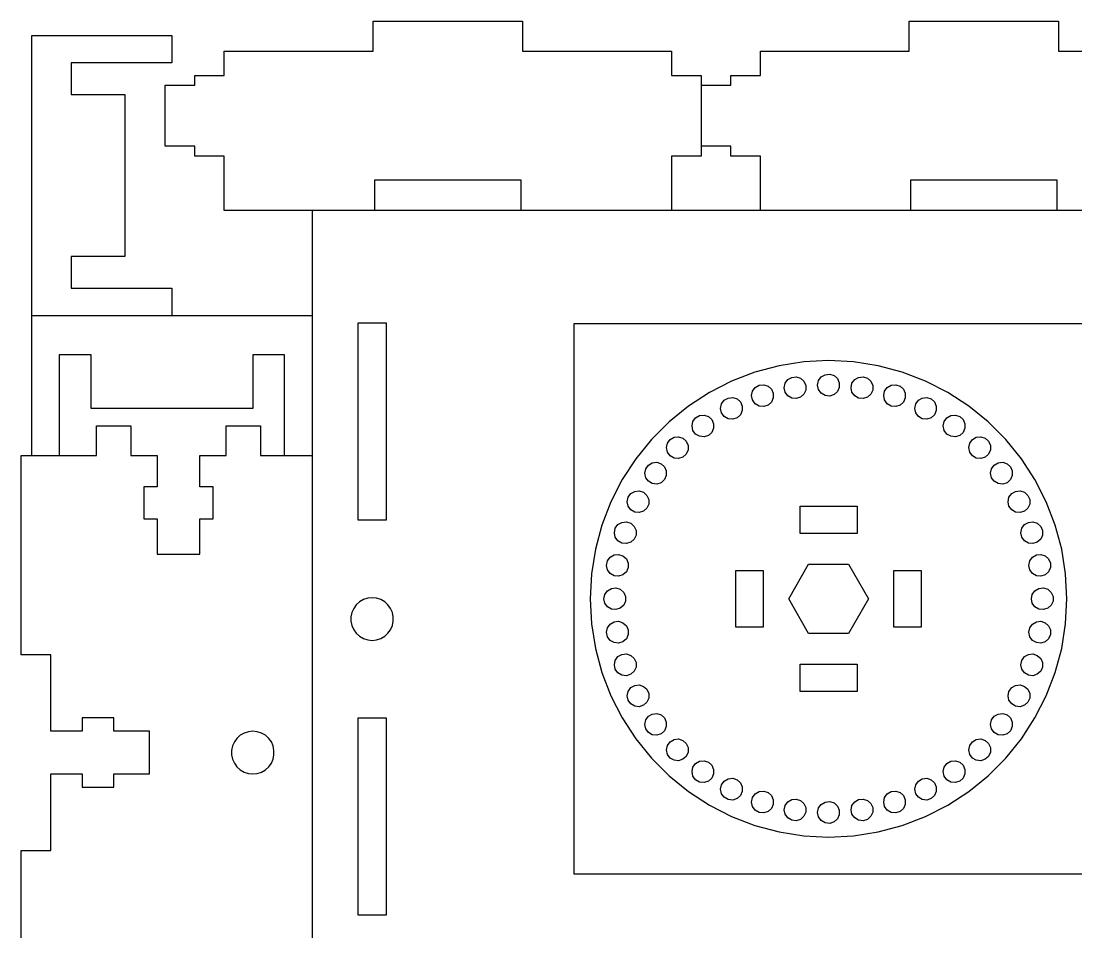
# Model space of a CAD drawing. Header units: millimetres. Extents: x 2644 to 3005, y 284 to 641.
# Drawn here: x 2643.9 to 2750.8, y 364.8 to 457.1 of the extents above; entities that cross this region are included whole.
import ezdxf

# ---------------------------------------------------------------- set-up
doc = ezdxf.new("R2010")
doc.units = ezdxf.units.MM
doc.layers.add('图层 01', color=18, linetype='Continuous', true_color=0x000000)

msp = doc.modelspace()

# ---------------------------------------------------------------- linework, layer by layer
at = {"layer": '图层 01', "color": 5, "true_color": 0x0000ff}
for p, q in [((2679.61, 454), (2679.61, 457.05)), ((2679.61, 457.05), (2694.73, 457.05)), ((2694.73, 457.05), (2694.73, 454)), ((2733.89, 454), (2733.89, 457.05)), ((2733.89, 457.05), (2749.01, 457.05)), ((2749.01, 457.05), (2749.01, 454)), ((2645.03, 455.6), (2659.21, 455.6)), ((2645.03, 427.22), (2645.03, 455.6)), ((2659.21, 455.6), (2659.21, 452.82)), ((2664.53, 451.55), (2664.53, 454)), ((2664.53, 454), (2679.61, 454)), ((2694.73, 454), (2709.81, 454)), ((2709.81, 454), (2709.81, 451.55)), ((2718.81, 451.55), (2718.81, 454)), ((2718.81, 454), (2733.89, 454)), ((2749.01, 454), (2764.09, 454)), ((2659.21, 452.82), (2649.01, 452.82)), ((2649.01, 452.82), (2649.01, 449.6)), ((2661.53, 450.55), (2661.53, 451.55)), ((2661.53, 451.55), (2664.53, 451.55)), ((2709.81, 451.55), (2712.81, 451.55)), ((2712.81, 451.55), (2712.81, 443.37)), ((2715.81, 450.55), (2715.81, 451.55)), ((2715.81, 451.55), (2718.81, 451.55)), ((2658.53, 444.37), (2658.53, 450.55)), ((2658.53, 450.55), (2661.53, 450.55)), ((2712.81, 450.55), (2715.81, 450.55)), ((2649.01, 449.6), (2654.44, 449.6)), ((2654.44, 449.6), (2654.44, 433.22)), ((2661.53, 444.37), (2658.53, 444.37)), ((2661.53, 443.37), (2661.53, 444.37)), ((2715.81, 444.37), (2712.81, 444.37)), ((2715.81, 443.37), (2715.81, 444.37)), ((2664.53, 443.37), (2661.53, 443.37)), ((2664.53, 437.87), (2664.53, 443.37)), ((2712.81, 443.37), (2709.81, 443.37)), ((2709.81, 443.37), (2709.81, 437.87)), ((2718.81, 443.37), (2715.81, 443.37)), ((2718.81, 437.87), (2718.81, 443.37)), ((2694.6, 440.92), (2679.74, 440.92)), ((2679.74, 440.92), (2679.74, 437.87)), ((2694.6, 437.87), (2694.6, 440.92)), ((2748.88, 440.92), (2734.02, 440.92)), ((2734.02, 440.92), (2734.02, 437.87)), ((2748.88, 437.87), (2748.88, 440.92)), ((2821.37, 437.87), (2664.53, 437.87)), ((2673.41, 437.87), (2673.41, 283.68)), ((2654.44, 433.22), (2649.01, 433.22)), ((2649.01, 433.22), (2649.01, 430)), ((2649.01, 430), (2659.21, 430)), ((2659.21, 430), (2659.21, 427.22)), ((2645.03, 413.04), (2645.03, 427.22)), ((2645.03, 427.22), (2673.41, 427.22)), ((2680.96, 426.44), (2678.04, 426.44)), ((2678.04, 426.44), (2678.04, 406.52)), ((2680.96, 406.52), (2680.96, 426.44)), ((2801.95, 426.39), (2699.93, 426.39)), ((2699.93, 426.39), (2699.93, 370.67)), ((2651.03, 423.24), (2647.81, 423.24)), ((2647.81, 423.24), (2647.81, 413.04)), ((2651.03, 417.8), (2651.03, 423.24)), ((2670.63, 423.24), (2667.41, 423.24)), ((2667.41, 423.24), (2667.41, 417.8)), ((2670.63, 413.04), (2670.63, 423.24)), ((2720.7, 422.14), (2718.26, 421.48)), ((2723.2, 422.53), (2720.7, 422.14)), ((2725.72, 422.67), (2723.2, 422.53)), ((2728.24, 422.53), (2725.72, 422.67)), ((2730.74, 422.14), (2728.24, 422.53)), ((2733.18, 421.48), (2730.74, 422.14)), ((2718.26, 421.48), (2715.9, 420.58)), ((2721.59, 420.73), (2721.99, 420.96)), ((2721.99, 420.96), (2722.45, 421.01)), ((2722.45, 421.01), (2722.89, 420.87)), ((2722.89, 420.87), (2723.23, 420.56)), ((2724.71, 420.63), (2724.98, 421)), ((2724.98, 421), (2725.38, 421.23)), ((2725.38, 421.23), (2725.84, 421.28)), ((2725.84, 421.28), (2726.28, 421.14)), ((2726.28, 421.14), (2726.62, 420.83)), ((2728.37, 420.73), (2728.76, 420.96)), ((2728.76, 420.96), (2729.22, 421.01)), ((2729.22, 421.01), (2729.66, 420.87)), ((2729.66, 420.87), (2730, 420.56)), ((2735.54, 420.58), (2733.18, 421.48)), ((2715.9, 420.58), (2713.65, 419.43)), ((2718.02, 419.57), (2718.29, 419.94)), ((2718.29, 419.94), (2718.69, 420.17)), ((2718.69, 420.17), (2719.15, 420.22)), ((2719.15, 420.22), (2719.59, 420.08)), ((2719.59, 420.08), (2719.93, 419.77)), ((2721.23, 419.91), (2721.32, 420.36)), ((2721.32, 419.46), (2721.23, 419.91)), ((2721.32, 420.36), (2721.59, 420.73)), ((2723.23, 420.56), (2723.42, 420.14)), ((2723.42, 420.14), (2723.42, 419.68)), ((2724.61, 420.18), (2724.71, 420.63)), ((2724.71, 419.72), (2724.61, 420.18)), ((2726.62, 420.83), (2726.8, 420.41)), ((2726.8, 419.95), (2726.62, 419.52)), ((2726.8, 420.41), (2726.8, 419.95)), ((2728, 419.91), (2728.09, 420.36)), ((2728.09, 419.46), (2728, 419.91)), ((2728.09, 420.36), (2728.37, 420.73)), ((2730, 420.56), (2730.19, 420.14)), ((2730.19, 420.14), (2730.19, 419.68)), ((2731.4, 419.57), (2731.67, 419.94)), ((2731.67, 419.94), (2732.07, 420.17)), ((2732.07, 420.17), (2732.53, 420.22)), ((2732.53, 420.22), (2732.96, 420.08)), ((2732.96, 420.08), (2733.31, 419.77)), ((2737.79, 419.43), (2735.54, 420.58)), ((2713.65, 419.43), (2711.53, 418.06)), ((2715.15, 418.64), (2715.55, 418.87)), ((2715.55, 418.87), (2716.01, 418.92)), ((2716.01, 418.92), (2716.45, 418.78)), ((2716.45, 418.78), (2716.79, 418.47)), ((2717.92, 419.12), (2718.02, 419.57)), ((2718.02, 418.67), (2717.92, 419.12)), ((2719.93, 419.77), (2720.12, 419.35)), ((2720.12, 418.89), (2719.93, 418.46)), ((2720.12, 419.35), (2720.12, 418.89)), ((2721.59, 419.09), (2721.32, 419.46)), ((2721.99, 418.86), (2721.59, 419.09)), ((2722.45, 418.81), (2721.99, 418.86)), ((2722.89, 418.95), (2722.45, 418.81)), ((2723.23, 419.26), (2722.89, 418.95)), ((2723.42, 419.68), (2723.23, 419.26)), ((2724.98, 419.35), (2724.71, 419.72)), ((2725.38, 419.12), (2724.98, 419.35)), ((2725.84, 419.07), (2725.38, 419.12)), ((2726.28, 419.22), (2725.84, 419.07)), ((2726.62, 419.52), (2726.28, 419.22)), ((2728.37, 419.09), (2728.09, 419.46)), ((2728.76, 418.86), (2728.37, 419.09)), ((2729.22, 418.81), (2728.76, 418.86)), ((2729.66, 418.95), (2729.22, 418.81)), ((2730, 419.26), (2729.66, 418.95)), ((2730.19, 419.68), (2730, 419.26)), ((2731.3, 419.12), (2731.4, 419.57)), ((2731.4, 418.67), (2731.3, 419.12)), ((2733.31, 419.77), (2733.49, 419.35)), ((2733.49, 418.89), (2733.31, 418.46)), ((2733.49, 419.35), (2733.49, 418.89)), ((2734.81, 418.64), (2735.21, 418.87)), ((2735.21, 418.87), (2735.66, 418.92)), ((2735.66, 418.92), (2736.1, 418.78)), ((2736.1, 418.78), (2736.44, 418.47)), ((2739.91, 418.06), (2737.79, 419.43)), ((2667.41, 417.8), (2651.03, 417.8)), ((2711.53, 418.06), (2709.57, 416.47)), ((2714.79, 417.82), (2714.88, 418.27)), ((2714.88, 417.37), (2714.79, 417.82)), ((2714.88, 418.27), (2715.15, 418.64)), ((2716.79, 418.47), (2716.98, 418.05)), ((2716.98, 418.05), (2716.98, 417.59)), ((2718.29, 418.29), (2718.02, 418.67)), ((2718.69, 418.06), (2718.29, 418.29)), ((2719.15, 418.01), (2718.69, 418.06)), ((2719.59, 418.16), (2719.15, 418.01)), ((2719.93, 418.46), (2719.59, 418.16)), ((2731.67, 418.29), (2731.4, 418.67)), ((2732.07, 418.06), (2731.67, 418.29)), ((2732.53, 418.01), (2732.07, 418.06)), ((2732.96, 418.16), (2732.53, 418.01)), ((2733.31, 418.46), (2732.96, 418.16)), ((2734.44, 417.82), (2734.54, 418.27)), ((2734.54, 417.37), (2734.44, 417.82)), ((2734.54, 418.27), (2734.81, 418.64)), ((2736.44, 418.47), (2736.63, 418.05)), ((2736.63, 418.05), (2736.63, 417.59)), ((2741.87, 416.47), (2739.91, 418.06)), ((2711.99, 416.49), (2712.26, 416.87)), ((2712.26, 416.87), (2712.66, 417.1)), ((2712.66, 417.1), (2713.11, 417.14)), ((2713.11, 417.14), (2713.55, 417)), ((2713.55, 417), (2713.9, 416.69)), ((2713.9, 416.69), (2714.08, 416.27)), ((2715.15, 416.99), (2714.88, 417.37)), ((2715.55, 416.76), (2715.15, 416.99)), ((2716.01, 416.71), (2715.55, 416.76)), ((2716.45, 416.86), (2716.01, 416.71)), ((2716.79, 417.17), (2716.45, 416.86)), ((2716.98, 417.59), (2716.79, 417.17)), ((2734.81, 416.99), (2734.54, 417.37)), ((2735.21, 416.76), (2734.81, 416.99)), ((2735.66, 416.71), (2735.21, 416.76)), ((2736.1, 416.86), (2735.66, 416.71)), ((2736.44, 417.17), (2736.1, 416.86)), ((2736.63, 417.59), (2736.44, 417.17)), ((2737.43, 416.49), (2737.7, 416.87)), ((2737.7, 416.87), (2738.1, 417.1)), ((2738.1, 417.1), (2738.56, 417.14)), ((2738.56, 417.14), (2739, 417)), ((2739, 417), (2739.34, 416.69)), ((2739.34, 416.69), (2739.53, 416.27)), ((2651.59, 413.04), (2651.59, 416.04)), ((2651.59, 416.04), (2655.06, 416.04)), ((2655.06, 416.04), (2655.06, 413.04)), ((2664.73, 413.04), (2664.73, 416.04)), ((2664.73, 416.04), (2668.19, 416.04)), ((2668.19, 416.04), (2668.19, 413.04)), ((2709.57, 416.47), (2707.79, 414.68)), ((2711.89, 416.04), (2711.99, 416.49)), ((2711.99, 415.59), (2711.89, 416.04)), ((2712.26, 415.22), (2711.99, 415.59)), ((2714.08, 415.81), (2713.9, 415.39)), ((2714.08, 416.27), (2714.08, 415.81)), ((2737.34, 416.04), (2737.43, 416.49)), ((2737.43, 415.59), (2737.34, 416.04)), ((2737.7, 415.22), (2737.43, 415.59)), ((2739.53, 415.81), (2739.34, 415.39)), ((2739.53, 416.27), (2739.53, 415.81)), ((2743.66, 414.68), (2741.87, 416.47)), ((2707.79, 414.68), (2706.2, 412.72)), ((2709.4, 414.29), (2709.67, 414.66)), ((2709.67, 414.66), (2710.07, 414.89)), ((2710.07, 414.89), (2710.53, 414.94)), ((2710.53, 414.94), (2710.97, 414.8)), ((2710.97, 414.8), (2711.31, 414.49)), ((2711.31, 414.49), (2711.5, 414.07)), ((2712.66, 414.99), (2712.26, 415.22)), ((2713.11, 414.94), (2712.66, 414.99)), ((2713.55, 415.08), (2713.11, 414.94)), ((2713.9, 415.39), (2713.55, 415.08)), ((2738.1, 414.99), (2737.7, 415.22)), ((2738.56, 414.94), (2738.1, 414.99)), ((2739, 415.08), (2738.56, 414.94)), ((2739.34, 415.39), (2739, 415.08)), ((2740.01, 414.29), (2740.29, 414.66)), ((2740.29, 414.66), (2740.68, 414.89)), ((2740.68, 414.89), (2741.14, 414.94)), ((2741.14, 414.94), (2741.58, 414.8)), ((2741.58, 414.8), (2741.92, 414.49)), ((2741.92, 414.49), (2742.11, 414.07)), ((2745.25, 412.72), (2743.66, 414.68)), ((2709.31, 413.84), (2709.4, 414.29)), ((2709.4, 413.39), (2709.31, 413.84)), ((2709.67, 413.01), (2709.4, 413.39)), ((2711.5, 413.61), (2711.31, 413.18)), ((2711.5, 414.07), (2711.5, 413.61)), ((2739.92, 413.84), (2740.01, 414.29)), ((2740.01, 413.39), (2739.92, 413.84)), ((2740.29, 413.01), (2740.01, 413.39)), ((2742.11, 413.61), (2741.92, 413.18)), ((2742.11, 414.07), (2742.11, 413.61)), ((2643.95, 392.86), (2643.95, 413.04)), ((2643.95, 413.04), (2651.59, 413.04)), ((2655.06, 413.04), (2657.73, 413.04)), ((2657.73, 413.04), (2657.73, 409.86)), ((2662.05, 409.86), (2662.05, 413.04)), ((2662.05, 413.04), (2664.73, 413.04)), ((2668.19, 413.04), (2673.41, 413.04)), ((2706.2, 412.72), (2704.82, 410.6)), ((2707.87, 412.31), (2708.33, 412.36)), ((2708.33, 412.36), (2708.76, 412.21)), ((2710.07, 412.78), (2709.67, 413.01)), ((2710.53, 412.73), (2710.07, 412.78)), ((2710.97, 412.88), (2710.53, 412.73)), ((2711.31, 413.18), (2710.97, 412.88)), ((2740.68, 412.78), (2740.29, 413.01)), ((2741.14, 412.73), (2740.68, 412.78)), ((2741.58, 412.88), (2741.14, 412.73)), ((2741.92, 413.18), (2741.58, 412.88)), ((2742.89, 412.31), (2743.35, 412.36)), ((2743.35, 412.36), (2743.79, 412.21)), ((2746.62, 410.6), (2745.25, 412.72)), ((2707.1, 411.25), (2707.2, 411.7)), ((2707.2, 410.8), (2707.1, 411.25)), ((2707.2, 411.7), (2707.47, 412.08)), ((2707.47, 412.08), (2707.87, 412.31)), ((2708.76, 412.21), (2709.11, 411.9)), ((2709.11, 411.9), (2709.29, 411.48)), ((2709.29, 411.48), (2709.29, 411.02)), ((2742.12, 411.25), (2742.22, 411.7)), ((2742.22, 410.8), (2742.12, 411.25)), ((2742.22, 411.7), (2742.49, 412.08)), ((2742.49, 412.08), (2742.89, 412.31)), ((2743.79, 412.21), (2744.13, 411.9)), ((2744.13, 411.9), (2744.32, 411.48)), ((2744.32, 411.48), (2744.32, 411.02)), ((2704.82, 410.6), (2703.67, 408.35)), ((2707.47, 410.43), (2707.2, 410.8)), ((2707.87, 410.2), (2707.47, 410.43)), ((2708.33, 410.15), (2707.87, 410.2)), ((2708.76, 410.29), (2708.33, 410.15)), ((2709.11, 410.6), (2708.76, 410.29)), ((2709.29, 411.02), (2709.11, 410.6)), ((2742.49, 410.43), (2742.22, 410.8)), ((2742.89, 410.2), (2742.49, 410.43)), ((2743.35, 410.15), (2742.89, 410.2)), ((2743.79, 410.29), (2743.35, 410.15)), ((2744.13, 410.6), (2743.79, 410.29)), ((2744.32, 411.02), (2744.13, 410.6)), ((2747.77, 408.35), (2746.62, 410.6)), ((2657.73, 409.86), (2656.38, 409.86)), ((2656.38, 409.86), (2656.38, 406.64)), ((2663.4, 409.86), (2662.05, 409.86)), ((2663.4, 406.64), (2663.4, 409.86)), ((2705.42, 408.81), (2705.69, 409.18)), ((2705.69, 409.18), (2706.09, 409.41)), ((2706.09, 409.41), (2706.55, 409.46)), ((2706.55, 409.46), (2706.99, 409.32)), ((2706.99, 409.32), (2707.33, 409.01)), ((2743.99, 408.81), (2744.27, 409.18)), ((2744.27, 409.18), (2744.66, 409.41)), ((2744.66, 409.41), (2745.12, 409.46)), ((2745.12, 409.46), (2745.56, 409.32)), ((2745.56, 409.32), (2745.9, 409.01)), ((2703.67, 408.35), (2702.77, 405.99)), ((2705.33, 408.36), (2705.42, 408.81)), ((2705.42, 407.91), (2705.33, 408.36)), ((2707.33, 409.01), (2707.52, 408.59)), ((2707.52, 408.13), (2707.33, 407.71)), ((2707.52, 408.59), (2707.52, 408.13)), ((2743.9, 408.36), (2743.99, 408.81)), ((2743.99, 407.91), (2743.9, 408.36)), ((2745.9, 409.01), (2746.09, 408.59)), ((2746.09, 408.13), (2745.9, 407.71)), ((2746.09, 408.59), (2746.09, 408.13)), ((2748.68, 405.99), (2747.77, 408.35)), ((2705.69, 407.53), (2705.42, 407.91)), ((2706.09, 407.3), (2705.69, 407.53)), ((2706.55, 407.26), (2706.09, 407.3)), ((2706.99, 407.4), (2706.55, 407.26)), ((2707.33, 407.71), (2706.99, 407.4)), ((2722.84, 405.15), (2722.84, 407.91)), ((2722.84, 407.91), (2728.6, 407.91)), ((2728.6, 407.91), (2728.6, 405.15)), ((2744.27, 407.53), (2743.99, 407.91)), ((2744.66, 407.3), (2744.27, 407.53)), ((2745.12, 407.26), (2744.66, 407.3)), ((2745.56, 407.4), (2745.12, 407.26)), ((2745.9, 407.71), (2745.56, 407.4)), ((2656.38, 406.64), (2657.73, 406.64)), ((2657.73, 406.64), (2657.73, 403.04)), ((2662.05, 403.04), (2662.05, 406.64)), ((2662.05, 406.64), (2663.4, 406.64)), ((2678.04, 406.52), (2680.96, 406.52)), ((2702.77, 405.99), (2702.11, 403.55)), ((2704.12, 405.67), (2704.39, 406.04)), ((2704.39, 406.04), (2704.79, 406.27)), ((2704.79, 406.27), (2705.25, 406.32)), ((2705.25, 406.32), (2705.69, 406.18)), ((2705.69, 406.18), (2706.03, 405.87)), ((2745.29, 405.67), (2745.57, 406.04)), ((2745.57, 406.04), (2745.96, 406.27)), ((2745.96, 406.27), (2746.42, 406.32)), ((2746.42, 406.32), (2746.86, 406.18)), ((2746.86, 406.18), (2747.2, 405.87)), ((2749.33, 403.55), (2748.68, 405.99)), ((2704.03, 405.22), (2704.12, 405.67)), ((2704.12, 404.77), (2704.03, 405.22)), ((2706.03, 405.87), (2706.22, 405.45)), ((2706.22, 404.99), (2706.03, 404.57)), ((2706.22, 405.45), (2706.22, 404.99)), ((2728.6, 405.15), (2722.84, 405.15)), ((2745.2, 405.22), (2745.29, 405.67)), ((2745.29, 404.77), (2745.2, 405.22)), ((2747.2, 405.87), (2747.39, 405.45)), ((2747.39, 404.99), (2747.2, 404.57)), ((2747.39, 405.45), (2747.39, 404.99)), ((2704.39, 404.4), (2704.12, 404.77)), ((2704.79, 404.17), (2704.39, 404.4)), ((2705.25, 404.12), (2704.79, 404.17)), ((2705.69, 404.26), (2705.25, 404.12)), ((2706.03, 404.57), (2705.69, 404.26)), ((2745.57, 404.4), (2745.29, 404.77)), ((2745.96, 404.17), (2745.57, 404.4)), ((2746.42, 404.12), (2745.96, 404.17)), ((2746.86, 404.26), (2746.42, 404.12)), ((2747.2, 404.57), (2746.86, 404.26)), ((2657.73, 403.04), (2662.05, 403.04)), ((2702.11, 403.55), (2701.72, 401.05)), ((2703.33, 402.37), (2703.6, 402.74)), ((2703.6, 402.74), (2704, 402.97)), ((2704, 402.97), (2704.46, 403.02)), ((2704.46, 403.02), (2704.9, 402.88)), ((2704.9, 402.88), (2705.24, 402.57)), ((2746.09, 402.37), (2746.36, 402.74)), ((2746.36, 402.74), (2746.76, 402.97)), ((2746.76, 402.97), (2747.22, 403.02)), ((2747.22, 403.02), (2747.65, 402.88)), ((2747.65, 402.88), (2748, 402.57)), ((2749.72, 401.05), (2749.33, 403.55)), ((2703.23, 401.92), (2703.33, 402.37)), ((2703.33, 401.47), (2703.23, 401.92)), ((2705.24, 402.57), (2705.43, 402.15)), ((2705.43, 401.69), (2705.24, 401.27)), ((2705.43, 402.15), (2705.43, 401.69)), ((2721.68, 398.53), (2723.7, 402.03)), ((2723.7, 402.03), (2727.74, 402.03)), ((2727.74, 402.03), (2729.76, 398.53)), ((2745.99, 401.92), (2746.09, 402.37)), ((2746.09, 401.47), (2745.99, 401.92)), ((2748, 402.57), (2748.18, 402.15)), ((2748.18, 401.69), (2748, 401.27)), ((2748.18, 402.15), (2748.18, 401.69)), ((2701.72, 401.05), (2701.59, 398.53)), ((2703.6, 401.09), (2703.33, 401.47)), ((2704, 400.86), (2703.6, 401.09)), ((2704.46, 400.81), (2704, 400.86)), ((2704.9, 400.96), (2704.46, 400.81)), ((2705.24, 401.27), (2704.9, 400.96)), ((2716.34, 395.65), (2716.34, 401.41)), ((2716.34, 401.41), (2719.1, 401.41)), ((2719.1, 401.41), (2719.1, 395.65)), ((2732.34, 395.65), (2732.34, 401.41)), ((2732.34, 401.41), (2735.1, 401.41)), ((2735.1, 401.41), (2735.1, 395.65)), ((2746.36, 401.09), (2746.09, 401.47)), ((2746.76, 400.86), (2746.36, 401.09)), ((2747.22, 400.81), (2746.76, 400.86)), ((2747.65, 400.96), (2747.22, 400.81)), ((2748, 401.27), (2747.65, 400.96)), ((2749.86, 398.53), (2749.72, 401.05)), ((2703.33, 399.35), (2703.73, 399.58)), ((2703.73, 399.58), (2704.19, 399.63)), ((2704.19, 399.63), (2704.63, 399.49)), ((2746.62, 399.35), (2747.02, 399.58)), ((2747.02, 399.58), (2747.48, 399.63)), ((2747.48, 399.63), (2747.92, 399.49)), ((2678.62, 398.45), (2678.23, 398.23)), ((2679.05, 398.59), (2678.62, 398.45)), ((2679.5, 398.64), (2679.05, 398.59)), ((2679.94, 398.59), (2679.5, 398.64)), ((2680.37, 398.45), (2679.94, 398.59)), ((2680.77, 398.23), (2680.37, 398.45)), ((2701.59, 398.53), (2701.72, 396.01)), ((2702.97, 398.53), (2703.06, 398.98)), ((2703.06, 398.08), (2702.97, 398.53)), ((2703.06, 398.98), (2703.33, 399.35)), ((2704.63, 399.49), (2704.97, 399.18)), ((2704.97, 399.18), (2705.16, 398.76)), ((2705.16, 398.76), (2705.16, 398.3)), ((2723.7, 395.03), (2721.68, 398.53)), ((2729.76, 398.53), (2727.74, 395.03)), ((2746.26, 398.53), (2746.35, 398.98)), ((2746.35, 398.08), (2746.26, 398.53)), ((2746.35, 398.98), (2746.62, 399.35)), ((2747.92, 399.49), (2748.26, 399.18)), ((2748.26, 399.18), (2748.45, 398.76)), ((2748.45, 398.76), (2748.45, 398.3)), ((2749.72, 396.01), (2749.86, 398.53)), ((2677.63, 397.56), (2677.44, 397.15)), ((2677.89, 397.93), (2677.63, 397.56)), ((2678.23, 398.23), (2677.89, 397.93)), ((2681.1, 397.93), (2680.77, 398.23)), ((2681.37, 397.56), (2681.1, 397.93)), ((2681.55, 397.15), (2681.37, 397.56)), ((2703.33, 397.71), (2703.06, 398.08)), ((2703.73, 397.48), (2703.33, 397.71)), ((2704.19, 397.43), (2703.73, 397.48)), ((2704.63, 397.57), (2704.19, 397.43)), ((2704.97, 397.88), (2704.63, 397.57)), ((2705.16, 398.3), (2704.97, 397.88)), ((2746.62, 397.71), (2746.35, 398.08)), ((2747.02, 397.48), (2746.62, 397.71)), ((2747.48, 397.43), (2747.02, 397.48)), ((2747.92, 397.57), (2747.48, 397.43)), ((2748.26, 397.88), (2747.92, 397.57)), ((2748.45, 398.3), (2748.26, 397.88)), ((2677.44, 397.15), (2677.35, 396.71)), ((2677.35, 396.71), (2677.35, 396.25)), ((2681.64, 396.71), (2681.55, 397.15)), ((2681.64, 396.25), (2681.64, 396.71)), ((2677.35, 396.25), (2677.44, 395.81)), ((2677.44, 395.81), (2677.63, 395.4)), ((2677.63, 395.4), (2677.89, 395.04)), ((2681.1, 395.04), (2681.37, 395.4)), ((2681.37, 395.4), (2681.55, 395.81)), ((2681.55, 395.81), (2681.64, 396.25)), ((2701.72, 396.01), (2702.11, 393.51)), ((2703.23, 395.14), (2703.33, 395.6)), ((2703.33, 395.6), (2703.6, 395.97)), ((2703.6, 395.97), (2704, 396.2)), ((2704, 396.2), (2704.46, 396.25)), ((2704.46, 396.25), (2704.9, 396.1)), ((2704.9, 396.1), (2705.24, 395.8)), ((2705.24, 395.8), (2705.43, 395.37)), ((2705.43, 395.37), (2705.43, 394.91)), ((2719.1, 395.65), (2716.34, 395.65)), ((2735.1, 395.65), (2732.34, 395.65)), ((2745.99, 395.14), (2746.09, 395.6)), ((2746.09, 395.6), (2746.36, 395.97)), ((2746.36, 395.97), (2746.76, 396.2)), ((2746.76, 396.2), (2747.22, 396.25)), ((2747.22, 396.25), (2747.65, 396.1)), ((2747.65, 396.1), (2748, 395.8)), ((2748, 395.8), (2748.18, 395.37)), ((2748.18, 395.37), (2748.18, 394.91)), ((2749.33, 393.51), (2749.72, 396.01)), ((2677.89, 395.04), (2678.23, 394.73)), ((2678.23, 394.73), (2678.62, 394.51)), ((2678.62, 394.51), (2679.05, 394.37)), ((2679.05, 394.37), (2679.5, 394.32)), ((2679.5, 394.32), (2679.94, 394.37)), ((2679.94, 394.37), (2680.37, 394.51)), ((2680.37, 394.51), (2680.77, 394.73)), ((2680.77, 394.73), (2681.1, 395.04)), ((2703.33, 394.69), (2703.23, 395.14)), ((2703.6, 394.32), (2703.33, 394.69)), ((2704, 394.09), (2703.6, 394.32)), ((2704.9, 394.18), (2704.46, 394.04)), ((2705.24, 394.49), (2704.9, 394.18)), ((2705.43, 394.91), (2705.24, 394.49)), ((2727.74, 395.03), (2723.7, 395.03)), ((2746.09, 394.69), (2745.99, 395.14)), ((2746.36, 394.32), (2746.09, 394.69)), ((2746.76, 394.09), (2746.36, 394.32)), ((2747.65, 394.18), (2747.22, 394.04)), ((2748, 394.49), (2747.65, 394.18)), ((2748.18, 394.91), (2748, 394.49)), ((2702.11, 393.51), (2702.77, 391.07)), ((2704.46, 394.04), (2704, 394.09)), ((2747.22, 394.04), (2746.76, 394.09)), ((2748.68, 391.07), (2749.33, 393.51)), ((2646.95, 392.86), (2643.95, 392.86)), ((2646.95, 385.11), (2646.95, 392.86)), ((2704.03, 391.84), (2704.12, 392.29)), ((2704.12, 392.29), (2704.39, 392.67)), ((2704.39, 392.67), (2704.79, 392.9)), ((2704.79, 392.9), (2705.25, 392.94)), ((2705.25, 392.94), (2705.69, 392.8)), ((2705.69, 392.8), (2706.03, 392.49)), ((2706.03, 392.49), (2706.22, 392.07)), ((2706.22, 392.07), (2706.22, 391.61)), ((2745.2, 391.84), (2745.29, 392.29)), ((2745.29, 392.29), (2745.57, 392.67)), ((2745.57, 392.67), (2745.96, 392.9)), ((2745.96, 392.9), (2746.42, 392.94)), ((2746.42, 392.94), (2746.86, 392.8)), ((2746.86, 392.8), (2747.2, 392.49)), ((2747.2, 392.49), (2747.39, 392.07)), ((2747.39, 392.07), (2747.39, 391.61)), ((2702.77, 391.07), (2703.67, 388.71)), ((2704.12, 391.39), (2704.03, 391.84)), ((2704.39, 391.02), (2704.12, 391.39)), ((2704.79, 390.79), (2704.39, 391.02)), ((2706.03, 391.19), (2705.69, 390.88)), ((2706.22, 391.61), (2706.03, 391.19)), ((2722.84, 389.15), (2722.84, 391.91)), ((2722.84, 391.91), (2728.6, 391.91)), ((2728.6, 391.91), (2728.6, 389.15)), ((2745.29, 391.39), (2745.2, 391.84)), ((2745.57, 391.02), (2745.29, 391.39)), ((2745.96, 390.79), (2745.57, 391.02)), ((2747.2, 391.19), (2746.86, 390.88)), ((2747.39, 391.61), (2747.2, 391.19)), ((2747.77, 388.71), (2748.68, 391.07)), ((2705.25, 390.74), (2704.79, 390.79)), ((2705.69, 390.88), (2705.25, 390.74)), ((2746.42, 390.74), (2745.96, 390.79)), ((2746.86, 390.88), (2746.42, 390.74)), ((2705.33, 388.7), (2705.42, 389.15)), ((2705.42, 389.15), (2705.69, 389.53)), ((2705.69, 389.53), (2706.09, 389.76)), ((2706.09, 389.76), (2706.55, 389.81)), ((2706.55, 389.81), (2706.99, 389.66)), ((2706.99, 389.66), (2707.33, 389.36)), ((2707.33, 389.36), (2707.52, 388.93)), ((2707.52, 388.93), (2707.52, 388.47)), ((2728.6, 389.15), (2722.84, 389.15)), ((2743.9, 388.7), (2743.99, 389.15)), ((2743.99, 389.15), (2744.27, 389.53)), ((2744.27, 389.53), (2744.66, 389.76)), ((2744.66, 389.76), (2745.12, 389.81)), ((2745.12, 389.81), (2745.56, 389.66)), ((2745.56, 389.66), (2745.9, 389.36)), ((2745.9, 389.36), (2746.09, 388.93)), ((2746.09, 388.93), (2746.09, 388.47)), ((2703.67, 388.71), (2704.82, 386.46)), ((2705.42, 388.25), (2705.33, 388.7)), ((2705.69, 387.88), (2705.42, 388.25)), ((2706.09, 387.65), (2705.69, 387.88)), ((2707.33, 388.05), (2706.99, 387.74)), ((2707.52, 388.47), (2707.33, 388.05)), ((2743.99, 388.25), (2743.9, 388.7)), ((2744.27, 387.88), (2743.99, 388.25)), ((2744.66, 387.65), (2744.27, 387.88)), ((2745.9, 388.05), (2745.56, 387.74)), ((2746.09, 388.47), (2745.9, 388.05)), ((2746.62, 386.46), (2747.77, 388.71)), ((2706.55, 387.6), (2706.09, 387.65)), ((2706.99, 387.74), (2706.55, 387.6)), ((2707.47, 386.63), (2707.87, 386.86)), ((2707.87, 386.86), (2708.33, 386.91)), ((2708.33, 386.91), (2708.76, 386.77)), ((2708.76, 386.77), (2709.11, 386.46)), ((2742.49, 386.63), (2742.89, 386.86)), ((2742.89, 386.86), (2743.35, 386.91)), ((2743.35, 386.91), (2743.79, 386.77)), ((2743.79, 386.77), (2744.13, 386.46)), ((2745.12, 387.6), (2744.66, 387.65)), ((2745.56, 387.74), (2745.12, 387.6)), ((2653.35, 386.46), (2650.13, 386.46)), ((2650.13, 386.46), (2650.13, 385.11)), ((2653.35, 385.11), (2653.35, 386.46)), ((2680.96, 386.44), (2678.04, 386.44)), ((2678.04, 386.44), (2678.04, 366.52)), ((2680.96, 366.52), (2680.96, 386.44)), ((2704.82, 386.46), (2706.2, 384.34)), ((2707.1, 385.81), (2707.2, 386.26)), ((2707.2, 385.36), (2707.1, 385.81)), ((2707.2, 386.26), (2707.47, 386.63)), ((2709.11, 386.46), (2709.29, 386.04)), ((2709.29, 386.04), (2709.29, 385.58)), ((2742.12, 385.81), (2742.22, 386.26)), ((2742.22, 385.36), (2742.12, 385.81)), ((2742.22, 386.26), (2742.49, 386.63)), ((2744.13, 386.46), (2744.32, 386.04)), ((2744.32, 386.04), (2744.32, 385.58)), ((2745.25, 384.34), (2746.62, 386.46)), ((2650.13, 385.11), (2646.95, 385.11)), ((2656.95, 385.11), (2653.35, 385.11)), ((2656.95, 380.79), (2656.95, 385.11)), ((2666.15, 384.7), (2665.81, 384.39)), ((2666.54, 384.92), (2666.15, 384.7)), ((2666.97, 385.06), (2666.54, 384.92)), ((2667.42, 385.11), (2666.97, 385.06)), ((2667.86, 385.06), (2667.42, 385.11)), ((2668.29, 384.92), (2667.86, 385.06)), ((2668.69, 384.7), (2668.29, 384.92)), ((2669.02, 384.39), (2668.69, 384.7)), ((2707.47, 384.98), (2707.2, 385.36)), ((2707.87, 384.75), (2707.47, 384.98)), ((2708.33, 384.71), (2707.87, 384.75)), ((2708.76, 384.85), (2708.33, 384.71)), ((2709.11, 385.16), (2708.76, 384.85)), ((2709.29, 385.58), (2709.11, 385.16)), ((2742.49, 384.98), (2742.22, 385.36)), ((2742.89, 384.75), (2742.49, 384.98)), ((2743.35, 384.71), (2742.89, 384.75)), ((2743.79, 384.85), (2743.35, 384.71)), ((2744.13, 385.16), (2743.79, 384.85)), ((2744.32, 385.58), (2744.13, 385.16)), ((2665.36, 383.62), (2665.27, 383.17)), ((2665.55, 384.03), (2665.36, 383.62)), ((2665.81, 384.39), (2665.55, 384.03)), ((2669.29, 384.03), (2669.02, 384.39)), ((2669.47, 383.62), (2669.29, 384.03)), ((2669.56, 383.17), (2669.47, 383.62)), ((2706.2, 384.34), (2707.79, 382.38)), ((2709.31, 383.23), (2709.4, 383.68)), ((2709.4, 383.68), (2709.67, 384.05)), ((2709.67, 384.05), (2710.07, 384.28)), ((2710.07, 384.28), (2710.53, 384.33)), ((2710.53, 384.33), (2710.97, 384.18)), ((2710.97, 384.18), (2711.31, 383.88)), ((2711.31, 383.88), (2711.5, 383.46)), ((2739.92, 383.23), (2740.01, 383.68)), ((2740.01, 383.68), (2740.29, 384.05)), ((2740.29, 384.05), (2740.68, 384.28)), ((2740.68, 384.28), (2741.14, 384.33)), ((2741.14, 384.33), (2741.58, 384.18)), ((2741.58, 384.18), (2741.92, 383.88)), ((2741.92, 383.88), (2742.11, 383.46)), ((2743.66, 382.38), (2745.25, 384.34)), ((2665.27, 383.17), (2665.27, 382.72)), ((2665.27, 382.72), (2665.36, 382.28)), ((2669.47, 382.28), (2669.56, 382.72)), ((2669.56, 382.72), (2669.56, 383.17)), ((2709.4, 382.77), (2709.31, 383.23)), ((2709.67, 382.4), (2709.4, 382.77)), ((2711.31, 382.57), (2710.97, 382.27)), ((2711.5, 382.99), (2711.31, 382.57)), ((2711.5, 383.46), (2711.5, 382.99)), ((2740.01, 382.77), (2739.92, 383.23)), ((2740.29, 382.4), (2740.01, 382.77)), ((2741.92, 382.57), (2741.58, 382.27)), ((2742.11, 382.99), (2741.92, 382.57)), ((2742.11, 383.46), (2742.11, 382.99)), ((2665.36, 382.28), (2665.55, 381.87)), ((2665.55, 381.87), (2665.81, 381.5)), ((2665.81, 381.5), (2666.15, 381.2)), ((2668.69, 381.2), (2669.02, 381.5)), ((2669.02, 381.5), (2669.29, 381.87)), ((2669.29, 381.87), (2669.47, 382.28)), ((2707.79, 382.38), (2709.57, 380.59)), ((2710.07, 382.17), (2709.67, 382.4)), ((2710.53, 382.12), (2710.07, 382.17)), ((2710.97, 382.27), (2710.53, 382.12)), ((2711.89, 381.02), (2711.99, 381.47)), ((2711.99, 381.47), (2712.26, 381.84)), ((2712.26, 381.84), (2712.66, 382.07)), ((2712.66, 382.07), (2713.11, 382.12)), ((2713.11, 382.12), (2713.55, 381.98)), ((2713.55, 381.98), (2713.9, 381.67)), ((2713.9, 381.67), (2714.08, 381.25)), ((2737.34, 381.02), (2737.43, 381.47)), ((2737.43, 381.47), (2737.7, 381.84)), ((2737.7, 381.84), (2738.1, 382.07)), ((2738.1, 382.07), (2738.56, 382.12)), ((2738.56, 382.12), (2739, 381.98)), ((2739, 381.98), (2739.34, 381.67)), ((2739.34, 381.67), (2739.53, 381.25)), ((2740.68, 382.17), (2740.29, 382.4)), ((2741.14, 382.12), (2740.68, 382.17)), ((2741.58, 382.27), (2741.14, 382.12)), ((2741.87, 380.59), (2743.66, 382.38)), ((2646.95, 373.04), (2646.95, 380.79)), ((2646.95, 380.79), (2650.13, 380.79)), ((2650.13, 380.79), (2650.13, 379.44)), ((2653.35, 379.44), (2653.35, 380.79)), ((2653.35, 380.79), (2656.95, 380.79)), ((2666.15, 381.2), (2666.54, 380.98)), ((2666.54, 380.98), (2666.97, 380.84)), ((2666.97, 380.84), (2667.42, 380.79)), ((2667.42, 380.79), (2667.86, 380.84)), ((2667.86, 380.84), (2668.29, 380.98)), ((2668.29, 380.98), (2668.69, 381.2)), ((2709.57, 380.59), (2711.53, 379)), ((2711.99, 380.57), (2711.89, 381.02)), ((2712.26, 380.2), (2711.99, 380.57)), ((2713.9, 380.37), (2713.55, 380.06)), ((2714.08, 380.79), (2713.9, 380.37)), ((2714.08, 381.25), (2714.08, 380.79)), ((2715.15, 380.07), (2715.55, 380.3)), ((2715.55, 380.3), (2716.01, 380.35)), ((2716.01, 380.35), (2716.45, 380.2)), ((2734.81, 380.07), (2735.21, 380.3)), ((2735.21, 380.3), (2735.66, 380.35)), ((2735.66, 380.35), (2736.1, 380.2)), ((2737.43, 380.57), (2737.34, 381.02)), ((2737.7, 380.2), (2737.43, 380.57)), ((2739.34, 380.37), (2739, 380.06)), ((2739.53, 380.79), (2739.34, 380.37)), ((2739.53, 381.25), (2739.53, 380.79)), ((2739.91, 379), (2741.87, 380.59)), ((2650.13, 379.44), (2653.35, 379.44)), ((2712.66, 379.97), (2712.26, 380.2)), ((2713.11, 379.92), (2712.66, 379.97)), ((2713.55, 380.06), (2713.11, 379.92)), ((2714.79, 379.24), (2714.88, 379.7)), ((2714.88, 378.79), (2714.79, 379.24)), ((2714.88, 379.7), (2715.15, 380.07)), ((2716.45, 380.2), (2716.79, 379.9)), ((2716.79, 379.9), (2716.98, 379.48)), ((2716.98, 379.48), (2716.98, 379.01)), ((2734.44, 379.24), (2734.54, 379.7)), ((2734.54, 378.79), (2734.44, 379.24)), ((2734.54, 379.7), (2734.81, 380.07)), ((2736.1, 380.2), (2736.44, 379.9)), ((2736.44, 379.9), (2736.63, 379.48)), ((2736.63, 379.48), (2736.63, 379.01)), ((2738.1, 379.97), (2737.7, 380.2)), ((2738.56, 379.92), (2738.1, 379.97)), ((2739, 380.06), (2738.56, 379.92)), ((2711.53, 379), (2713.65, 377.63)), ((2715.15, 378.42), (2714.88, 378.79)), ((2715.55, 378.19), (2715.15, 378.42)), ((2716.01, 378.14), (2715.55, 378.19)), ((2716.45, 378.29), (2716.01, 378.14)), ((2716.79, 378.59), (2716.45, 378.29)), ((2716.98, 379.01), (2716.79, 378.59)), ((2717.92, 377.94), (2718.02, 378.4)), ((2718.02, 378.4), (2718.29, 378.77)), ((2718.29, 378.77), (2718.69, 379)), ((2718.69, 379), (2719.15, 379.05)), ((2719.15, 379.05), (2719.59, 378.9)), ((2719.59, 378.9), (2719.93, 378.6)), ((2719.93, 378.6), (2720.12, 378.18)), ((2720.12, 378.18), (2720.12, 377.71)), ((2721.59, 377.98), (2721.99, 378.21)), ((2721.99, 378.21), (2722.45, 378.25)), ((2722.45, 378.25), (2722.89, 378.11)), ((2728.37, 377.98), (2728.76, 378.21)), ((2728.76, 378.21), (2729.22, 378.25)), ((2729.22, 378.25), (2729.66, 378.11)), ((2731.3, 377.94), (2731.4, 378.4)), ((2731.4, 378.4), (2731.67, 378.77)), ((2731.67, 378.77), (2732.07, 379)), ((2732.07, 379), (2732.53, 379.05)), ((2732.53, 379.05), (2732.96, 378.9)), ((2732.96, 378.9), (2733.31, 378.6)), ((2733.31, 378.6), (2733.49, 378.18)), ((2733.49, 378.18), (2733.49, 377.71)), ((2734.81, 378.42), (2734.54, 378.79)), ((2735.21, 378.19), (2734.81, 378.42)), ((2735.66, 378.14), (2735.21, 378.19)), ((2736.1, 378.29), (2735.66, 378.14)), ((2736.44, 378.59), (2736.1, 378.29)), ((2736.63, 379.01), (2736.44, 378.59)), ((2737.79, 377.63), (2739.91, 379)), ((2713.65, 377.63), (2715.9, 376.48)), ((2718.02, 377.49), (2717.92, 377.94)), ((2718.29, 377.12), (2718.02, 377.49)), ((2718.69, 376.89), (2718.29, 377.12)), ((2719.93, 377.29), (2719.59, 376.99)), ((2720.12, 377.71), (2719.93, 377.29)), ((2721.23, 377.15), (2721.32, 377.6)), ((2721.32, 376.7), (2721.23, 377.15)), ((2721.32, 377.6), (2721.59, 377.98)), ((2722.89, 378.11), (2723.23, 377.8)), ((2723.23, 377.8), (2723.42, 377.38)), ((2723.42, 377.38), (2723.42, 376.92)), ((2724.61, 376.89), (2724.71, 377.34)), ((2724.71, 377.34), (2724.98, 377.71)), ((2724.98, 377.71), (2725.38, 377.94)), ((2725.38, 377.94), (2725.84, 377.99)), ((2725.84, 377.99), (2726.28, 377.85)), ((2726.28, 377.85), (2726.62, 377.54)), ((2726.62, 377.54), (2726.8, 377.12)), ((2726.8, 377.12), (2726.8, 376.66)), ((2728, 377.15), (2728.09, 377.6)), ((2728.09, 376.7), (2728, 377.15)), ((2728.09, 377.6), (2728.37, 377.98)), ((2729.66, 378.11), (2730, 377.8)), ((2730, 377.8), (2730.19, 377.38)), ((2730.19, 377.38), (2730.19, 376.92)), ((2731.4, 377.49), (2731.3, 377.94)), ((2731.67, 377.12), (2731.4, 377.49)), ((2732.07, 376.89), (2731.67, 377.12)), ((2733.31, 377.29), (2732.96, 376.99)), ((2733.49, 377.71), (2733.31, 377.29)), ((2735.54, 376.48), (2737.79, 377.63)), ((2715.9, 376.48), (2718.26, 375.58)), ((2719.15, 376.84), (2718.69, 376.89)), ((2719.59, 376.99), (2719.15, 376.84)), ((2721.59, 376.33), (2721.32, 376.7)), ((2721.99, 376.1), (2721.59, 376.33)), ((2722.45, 376.05), (2721.99, 376.1)), ((2722.89, 376.19), (2722.45, 376.05)), ((2723.23, 376.5), (2722.89, 376.19)), ((2723.42, 376.92), (2723.23, 376.5)), ((2724.71, 376.43), (2724.61, 376.89)), ((2724.98, 376.06), (2724.71, 376.43)), ((2725.38, 375.83), (2724.98, 376.06)), ((2726.62, 376.23), (2726.28, 375.93)), ((2726.8, 376.66), (2726.62, 376.23)), ((2728.37, 376.33), (2728.09, 376.7)), ((2728.76, 376.1), (2728.37, 376.33)), ((2729.22, 376.05), (2728.76, 376.1)), ((2729.66, 376.19), (2729.22, 376.05)), ((2730, 376.5), (2729.66, 376.19)), ((2730.19, 376.92), (2730, 376.5)), ((2732.53, 376.84), (2732.07, 376.89)), ((2732.96, 376.99), (2732.53, 376.84)), ((2733.18, 375.58), (2735.54, 376.48)), ((2718.26, 375.58), (2720.7, 374.92)), ((2725.84, 375.78), (2725.38, 375.83)), ((2726.28, 375.93), (2725.84, 375.78)), ((2730.74, 374.92), (2733.18, 375.58)), ((2720.7, 374.92), (2723.2, 374.53)), ((2723.2, 374.53), (2725.72, 374.4)), ((2725.72, 374.4), (2728.24, 374.53)), ((2728.24, 374.53), (2730.74, 374.92)), ((2643.95, 352.86), (2643.95, 373.04)), ((2643.95, 373.04), (2646.95, 373.04)), ((2699.93, 370.67), (2801.95, 370.67)), ((2678.04, 366.52), (2680.96, 366.52))]:
    msp.add_line(p, q, dxfattribs=at)

doc.saveas('drawing.dxf')
